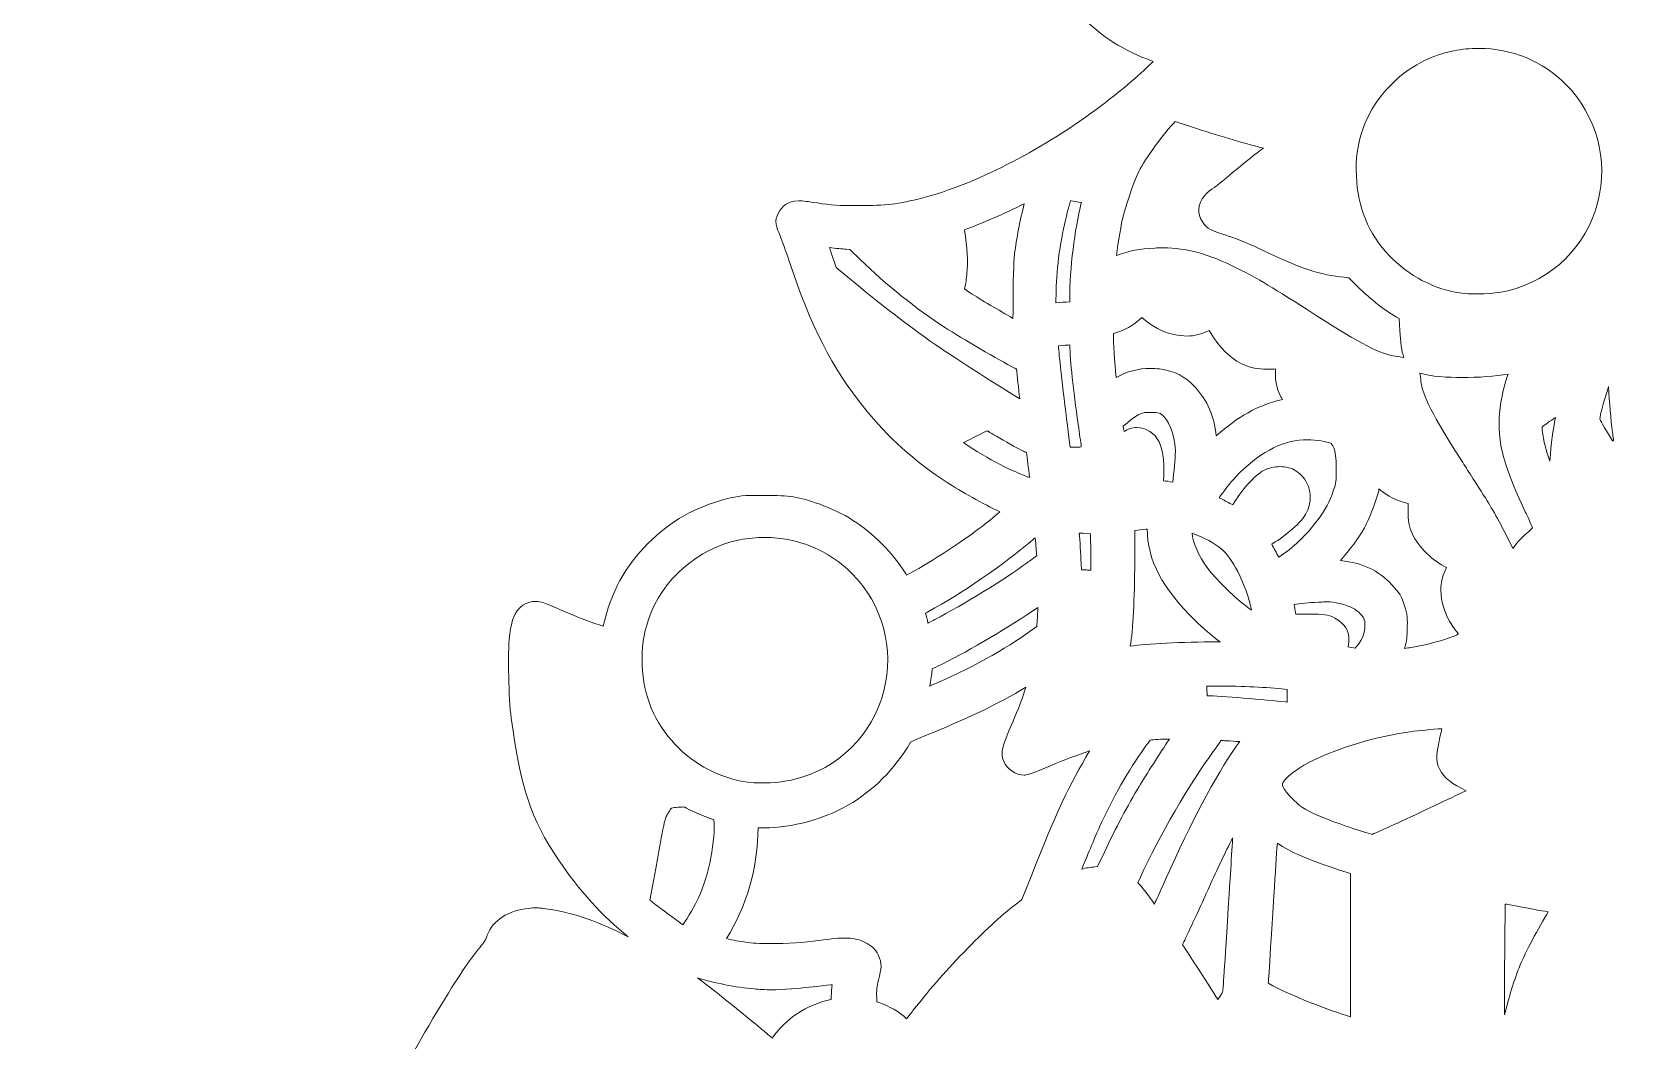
# Model space of a CAD drawing. Header units: inches. Extents: x -24.42 to -18.22, y 15.06 to 16.06.
# Drawn here: x -23.3636 to -22.9322, y 15.3253 to 15.5947 of the extents above; entities that cross this region are included whole.
import ezdxf

# ---------------------------------------------------------------- set-up
doc = ezdxf.new("R2010")
doc.units = ezdxf.units.IN
doc.header["$MEASUREMENT"] = 0
doc.layers.add('Christmas tree', color=7, linetype='Continuous')

msp = doc.modelspace()

# ---------------------------------------------------------------- linework, layer by layer
at = {"layer": 'Christmas tree', "lineweight": 0}
for points, knots in [([(-22.45181, 15.31052), (-22.45255, 15.31149), (-22.45382, 15.31278), (-22.45623, 15.31278), (-22.45816, 15.31278), (-22.46063, 15.31205), (-22.46814, 15.30953), (-22.47902, 15.30596), (-22.48297, 15.3048), (-22.48829, 15.30364), (-22.493, 15.30261), (-22.50018, 15.30167), (-22.50396, 15.30159), (-22.50396, 15.30159), (-22.5045, 15.30158), (-22.5045, 15.30158), (-22.5045, 15.30158), (-22.50462, 15.30218), (-22.50462, 15.30218), (-22.50652, 15.31136), (-22.51037, 15.3186), (-22.51677, 15.325), (-22.52166, 15.32989), (-22.52699, 15.33325), (-22.53354, 15.33554), (-22.53903, 15.33748), (-22.54134, 15.33784), (-22.54807, 15.33784), (-22.54807, 15.33784), (-22.54823, 15.33784), (-22.54823, 15.33784), (-22.55397, 15.33784), (-22.555, 15.33774), (-22.55831, 15.33687), (-22.56449, 15.33522), (-22.56987, 15.33269), (-22.57431, 15.32936), (-22.577, 15.32738), (-22.58094, 15.32345), (-22.58278, 15.32117), (-22.58574, 15.32284), (-22.59186, 15.32671), (-22.59625, 15.32994), (-22.60188, 15.33411), (-22.60784, 15.34001), (-22.61345, 15.34699), (-22.61393, 15.3476), (-22.61433, 15.34813), (-22.61467, 15.34856), (-22.61452, 15.34866), (-22.61437, 15.34876), (-22.6142, 15.34886), (-22.60518, 15.35468), (-22.59673, 15.36325), (-22.58975, 15.37363), (-22.58229, 15.38476), (-22.57969, 15.39254), (-22.57711, 15.41148), (-22.5764, 15.41678), (-22.57614, 15.42923), (-22.57665, 15.43333), (-22.577, 15.43636), (-22.57775, 15.44267), (-22.5839, 15.44267), (-22.58461, 15.44267), (-22.586, 15.44237), (-22.59095, 15.44016), (-22.5995, 15.4363), (-22.60528, 15.43466), (-22.61386, 15.43368), (-22.61585, 15.43344), (-22.61894, 15.43332), (-22.62279, 15.43332), (-22.62869, 15.43332), (-22.63462, 15.43364), (-22.63789, 15.43413), (-22.64731, 15.43558), (-22.65696, 15.4383), (-22.66737, 15.44248), (-22.67191, 15.44432), (-22.68466, 15.45054), (-22.68659, 15.45185), (-22.68722, 15.45228), (-22.68722, 15.45228), (-22.68815, 15.45499), (-22.69053, 15.46183), (-22.69319, 15.46625), (-22.69799, 15.4713), (-22.69805, 15.47136), (-22.69811, 15.47142), (-22.69817, 15.47149), (-22.68766, 15.47766), (-22.67868, 15.48532), (-22.67148, 15.49427), (-22.66266, 15.50526), (-22.65718, 15.51598), (-22.65126, 15.53384), (-22.65055, 15.53602), (-22.64949, 15.53889), (-22.64893, 15.54027), (-22.64792, 15.54263), (-22.64726, 15.54419), (-22.6485, 15.54649), (-22.6494, 15.54807), (-22.65075, 15.54967), (-22.6539, 15.54967), (-22.65504, 15.54967), (-22.65643, 15.54947), (-22.65882, 15.54911), (-22.66268, 15.5485), (-22.66441, 15.54838), (-22.66973, 15.54838), (-22.66973, 15.54838), (-22.66998, 15.54838), (-22.66998, 15.54838), (-22.67731, 15.54838), (-22.68033, 15.54875), (-22.68702, 15.55046), (-22.70467, 15.55497), (-22.72809, 15.56833), (-22.74528, 15.58371), (-22.74648, 15.58478), (-22.74763, 15.58594), (-22.74855, 15.58695), (-22.7403, 15.59007), (-22.73517, 15.59333), (-22.72919, 15.59923), (-22.72478, 15.60359), (-22.72163, 15.60759), (-22.71865, 15.61259), (-22.71089, 15.62539), (-22.7054, 15.64016), (-22.70358, 15.65312), (-22.70196, 15.66437), (-22.70205, 15.67156), (-22.70386, 15.67513), (-22.70504, 15.67738), (-22.70788, 15.67915), (-22.71033, 15.67915), (-22.71066, 15.67915), (-22.71154, 15.67915), (-22.71689, 15.6774), (-22.72616, 15.67438), (-22.73202, 15.67326), (-22.73852, 15.67326), (-22.74127, 15.67326), (-22.74407, 15.67344), (-22.74732, 15.67383), (-22.75503, 15.67473), (-22.76397, 15.67675), (-22.76954, 15.67888), (-22.77138, 15.6796), (-22.77349, 15.68062), (-22.77508, 15.68148), (-22.7725, 15.68446), (-22.76938, 15.68916), (-22.76793, 15.69231), (-22.76405, 15.7008), (-22.76284, 15.71038), (-22.76452, 15.71927), (-22.76535, 15.72359), (-22.76762, 15.72969), (-22.76958, 15.73304), (-22.76958, 15.73304), (-22.7695, 15.7331), (-22.7695, 15.7331), (-22.76617, 15.73553), (-22.76151, 15.74032), (-22.75889, 15.74401), (-22.75499, 15.74947), (-22.75128, 15.75782), (-22.74987, 15.76431), (-22.74941, 15.76635), (-22.74886, 15.76963), (-22.74743, 15.77894), (-22.74705, 15.78138), (-22.74666, 15.78492), (-22.74658, 15.78682), (-22.7464, 15.79005), (-22.74615, 15.79447), (-22.75024, 15.79615), (-22.75082, 15.79638), (-22.75153, 15.79663), (-22.75251, 15.79663), (-22.75354, 15.79663), (-22.75455, 15.79639), (-22.75678, 15.79579), (-22.76149, 15.79452), (-22.76658, 15.79379), (-22.77076, 15.79379), (-22.77187, 15.79379), (-22.77299, 15.79386), (-22.77408, 15.79399), (-22.78043, 15.79479), (-22.7903, 15.79948), (-22.79809, 15.80539), (-22.80077, 15.80742), (-22.80573, 15.81223), (-22.80915, 15.81581), (-22.80101, 15.81646), (-22.78929, 15.81873), (-22.7817, 15.82122), (-22.77678, 15.82282), (-22.76839, 15.82696), (-22.76374, 15.83009), (-22.75897, 15.8333), (-22.75298, 15.83953), (-22.75116, 15.84316), (-22.74975, 15.84604), (-22.74913, 15.84754), (-22.75051, 15.85024), (-22.752, 15.85313), (-22.75456, 15.85367), (-22.75932, 15.85446), (-22.7784, 15.8576), (-22.78663, 15.86011), (-22.79935, 15.86667), (-22.80692, 15.8706), (-22.81047, 15.87316), (-22.81836, 15.88036), (-22.83521, 15.89567), (-22.84882, 15.91636), (-22.85882, 15.94186), (-22.86677, 15.96213), (-22.87443, 15.98968), (-22.88038, 16.01945), (-22.88283, 16.03172), (-22.88405, 16.03627), (-22.8866, 16.04261), (-22.89073, 16.0529), (-22.89395, 16.05752), (-22.90037, 16.06238), (-22.90282, 16.06422), (-22.90373, 16.06481), (-22.9065, 16.06481), (-22.90927, 16.06481), (-22.91017, 16.06422), (-22.91263, 16.06237), (-22.91904, 16.05752), (-22.92226, 16.0529), (-22.9264, 16.04261), (-22.92896, 16.03618), (-22.93019, 16.03164), (-22.93261, 16.01945), (-22.93857, 15.98968), (-22.94623, 15.96212), (-22.95417, 15.94186), (-22.95791, 15.93236), (-22.96265, 15.92247), (-22.96719, 15.91471), (-22.97486, 15.90159), (-22.98435, 15.88973), (-22.99463, 15.8804), (-23.00263, 15.87315), (-23.00618, 15.87059), (-23.01365, 15.86671), (-23.02637, 15.86011), (-23.03459, 15.8576), (-23.05367, 15.8545), (-23.05844, 15.85371), (-23.06099, 15.85317), (-23.06249, 15.85029), (-23.06391, 15.84755), (-23.06328, 15.84605), (-23.06183, 15.84319), (-23.06073, 15.84104), (-23.05948, 15.83944), (-23.05647, 15.83635), (-23.05186, 15.83161), (-23.04833, 15.82914), (-23.04074, 15.82532), (-23.03471, 15.82228), (-23.03013, 15.82065), (-23.02324, 15.8191), (-23.02228, 15.81888), (-23.02132, 15.81865), (-23.02052, 15.81844), (-23.02043, 15.81795), (-23.02034, 15.8174), (-23.02025, 15.81683), (-23.01967, 15.81296), (-23.01803, 15.80763), (-23.01641, 15.8043), (-23.01865, 15.8027), (-23.02301, 15.79998), (-23.02635, 15.79836), (-23.03108, 15.79608), (-23.03575, 15.79447), (-23.03882, 15.79407), (-23.03992, 15.79394), (-23.04104, 15.79388), (-23.04215, 15.79388), (-23.04629, 15.79388), (-23.05139, 15.7946), (-23.05613, 15.79587), (-23.05845, 15.7965), (-23.05944, 15.79672), (-23.0604, 15.79672), (-23.06121, 15.79672), (-23.06196, 15.79655), (-23.06271, 15.79622), (-23.06676, 15.79453), (-23.06651, 15.79012), (-23.06633, 15.78691), (-23.06617, 15.78374), (-23.06586, 15.78147), (-23.06414, 15.77071), (-23.06278, 15.76221), (-23.06148, 15.75792), (-23.05837, 15.75161), (-23.05306, 15.74091), (-23.04503, 15.73293), (-23.03381, 15.72722), (-23.02596, 15.72323), (-23.01437, 15.71983), (-23.00554, 15.71886), (-23.00657, 15.71713), (-23.00804, 15.71452), (-23.00922, 15.71232), (-23.01352, 15.70451), (-23.01808, 15.6985), (-23.02497, 15.69157), (-23.03337, 15.68312), (-23.03991, 15.67932), (-23.05088, 15.67651), (-23.05815, 15.67466), (-23.06479, 15.67367), (-23.07242, 15.6733), (-23.07322, 15.67326), (-23.07409, 15.67326), (-23.07485, 15.67326), (-23.08094, 15.67326), (-23.08663, 15.67438), (-23.09586, 15.6774), (-23.09941, 15.67856), (-23.10161, 15.67915), (-23.10242, 15.67915), (-23.10487, 15.67915), (-23.10771, 15.67738), (-23.1089, 15.67511), (-23.11069, 15.67156), (-23.11078, 15.66437), (-23.10917, 15.65312), (-23.10731, 15.64016), (-23.10181, 15.62539), (-23.0941, 15.61258), (-23.09094, 15.60741), (-23.08779, 15.60342), (-23.08356, 15.59923), (-23.07753, 15.59324), (-23.07239, 15.58998), (-23.06412, 15.58692), (-23.06677, 15.58419), (-23.07209, 15.57942), (-23.07967, 15.57381), (-23.09452, 15.56287), (-23.11215, 15.55392), (-23.12568, 15.55046), (-23.13237, 15.54875), (-23.13539, 15.54838), (-23.14272, 15.54838), (-23.14272, 15.54838), (-23.14297, 15.54838), (-23.14297, 15.54838), (-23.14829, 15.54838), (-23.15002, 15.5485), (-23.1539, 15.54911), (-23.15627, 15.54947), (-23.15766, 15.54967), (-23.1588, 15.54967), (-23.16196, 15.54967), (-23.1633, 15.54807), (-23.1642, 15.5465), (-23.16548, 15.54428), (-23.16478, 15.54262), (-23.1638, 15.54034), (-23.1638, 15.54034), (-23.16378, 15.54028), (-23.16378, 15.54028), (-23.16328, 15.53908), (-23.16222, 15.5362), (-23.16144, 15.53383), (-23.1555, 15.51595), (-23.15002, 15.50523), (-23.14122, 15.49427), (-23.13495, 15.48646), (-23.12794, 15.48015), (-23.11915, 15.47441), (-23.11568, 15.47214), (-23.10932, 15.46863), (-23.10508, 15.4666), (-23.10655, 15.4653), (-23.10849, 15.46368), (-23.11056, 15.46212), (-23.11541, 15.45842), (-23.12499, 15.45229), (-23.12997, 15.44969), (-23.13028, 15.45016), (-23.13064, 15.4507), (-23.13101, 15.45128), (-23.13221, 15.45321), (-23.1341, 15.45551), (-23.13648, 15.45793), (-23.14149, 15.46299), (-23.1467, 15.46631), (-23.15338, 15.46869), (-23.15887, 15.47062), (-23.16118, 15.47099), (-23.16791, 15.47099), (-23.16791, 15.47099), (-23.16807, 15.47099), (-23.16807, 15.47099), (-23.17381, 15.47099), (-23.17485, 15.47089), (-23.17815, 15.47002), (-23.18679, 15.46773), (-23.19286, 15.46428), (-23.19912, 15.45811), (-23.20505, 15.45226), (-23.20907, 15.44487), (-23.21105, 15.43617), (-23.21105, 15.43617), (-23.21108, 15.43604), (-23.21108, 15.43604), (-23.21362, 15.43684), (-23.21788, 15.43841), (-23.2218, 15.44016), (-23.22672, 15.44237), (-23.22809, 15.44267), (-23.22884, 15.44267), (-23.23499, 15.44267), (-23.23574, 15.43636), (-23.2361, 15.43332), (-23.23658, 15.42917), (-23.23631, 15.41651), (-23.23564, 15.41148), (-23.23305, 15.39253), (-23.23045, 15.38475), (-23.22299, 15.37363), (-23.2176, 15.36557), (-23.21115, 15.35847), (-23.20438, 15.35306), (-23.21197, 15.35704), (-23.21844, 15.35929), (-23.22518, 15.36038), (-23.22685, 15.36064), (-23.22803, 15.36081), (-23.22922, 15.36081), (-23.23004, 15.36081), (-23.2308, 15.36072), (-23.23187, 15.36059), (-23.23187, 15.36059), (-23.23192, 15.36058), (-23.23192, 15.36058), (-23.23727, 15.35975), (-23.24114, 15.35684), (-23.24227, 15.35281), (-23.24235, 15.3526), (-23.24285, 15.35165), (-23.24395, 15.35032), (-23.24704, 15.34657), (-23.24959, 15.34275), (-23.25532, 15.33327), (-23.26222, 15.32179), (-23.26401, 15.31814), (-23.26401, 15.31554), (-23.26401, 15.31284), (-23.26286, 15.31171), (-23.26095, 15.30985), (-23.26095, 15.30985), (-23.26088, 15.30978), (-23.26088, 15.30978), (-23.26038, 15.3093), (-23.25977, 15.30872), (-23.25917, 15.30815), (-23.26217, 15.30714), (-23.26616, 15.30593), (-23.26976, 15.30505), (-23.27986, 15.30257), (-23.29073, 15.30125), (-23.30118, 15.30125), (-23.3065, 15.30125), (-23.31163, 15.30159), (-23.31643, 15.30224), (-23.32521, 15.30345), (-23.33022, 15.30474), (-23.34465, 15.30949), (-23.35214, 15.31196), (-23.3546, 15.31274), (-23.35656, 15.31274), (-23.35897, 15.31274), (-23.36023, 15.31145), (-23.36096, 15.3105), (-23.36361, 15.30715), (-23.36175, 15.30342), (-23.36025, 15.30043), (-23.35927, 15.29843), (-23.35672, 15.29303), (-23.35463, 15.28847), (-23.34561, 15.26893), (-23.34277, 15.26356), (-23.33676, 15.25464), (-23.32315, 15.23454), (-23.30925, 15.22082), (-23.28876, 15.20728), (-23.28686, 15.20603), (-23.285, 15.20479), (-23.28378, 15.20397), (-23.28349, 15.20379), (-23.28324, 15.20362), (-23.28303, 15.20348), (-23.28303, 15.20348), (-23.28318, 15.19599), (-23.28318, 15.19599), (-23.28326, 15.19132), (-23.28351, 15.17269), (-23.28368, 15.15425), (-23.28384, 15.13636), (-23.28401, 15.1187), (-23.28406, 15.11487), (-23.28414, 15.10747), (-23.28415, 15.10652), (-23.28251, 15.10488), (-23.28128, 15.10359), (-23.28128, 15.10359), (-23.25441, 15.09529), (-23.25441, 15.09529), (-23.2533, 15.09496), (-23.2533, 15.09496), (-23.24216, 15.0915), (-23.23651, 15.08974), (-23.23575, 15.08923), (-23.23575, 15.08923), (-23.23573, 15.0892), (-23.23573, 15.0892), (-23.23512, 15.0885), (-23.23386, 15.08704), (-23.23168, 15.08704), (-23.23096, 15.08704), (-23.2303, 15.0872), (-23.22957, 15.08744), (-23.2286, 15.08728), (-23.22525, 15.08624), (-23.2232, 15.08561), (-23.22072, 15.08482), (-23.17524, 15.07071), (-23.17478, 15.07057), (-23.17478, 15.07057), (-23.17401, 15.07033), (-23.17401, 15.07033), (-23.15309, 15.06386), (-23.152, 15.06383), (-23.15154, 15.06382), (-23.15154, 15.06382), (-23.15145, 15.06382), (-23.15145, 15.06382), (-23.15061, 15.06382), (-23.14736, 15.06449), (-23.13425, 15.06776), (-23.13355, 15.06793), (-23.13304, 15.06806), (-23.13279, 15.06812), (-23.1272, 15.06955), (-23.11888, 15.07166), (-23.11082, 15.0737), (-23.10567, 15.075), (-23.1006, 15.07628), (-23.09637, 15.07735), (-23.0906, 15.07882), (-23.08405, 15.08049), (-23.07831, 15.08194), (-23.07325, 15.08323), (-23.06883, 15.08435), (-23.06613, 15.08504), (-23.06401, 15.08558), (-23.06085, 15.08638), (-23.05718, 15.08732), (-23.05088, 15.08892), (-23.04307, 15.09091), (-23.03639, 15.0926), (-23.03639, 15.0926), (-23.03442, 15.0931), (-23.03442, 15.0931), (-23.01934, 15.09696), (-23.01611, 15.09791), (-23.01541, 15.09832), (-23.01406, 15.09911), (-23.01312, 15.10028), (-23.01263, 15.10175), (-23.0125, 15.10172), (-23.01236, 15.10169), (-23.01224, 15.10166), (-23.01024, 15.10116), (-23.00637, 15.10036), (-23.00362, 15.09989), (-22.99543, 15.09839), (-22.99108, 15.09751), (-22.98337, 15.0958), (-22.96348, 15.09149), (-22.94845, 15.08917), (-22.93606, 15.0885), (-22.93318, 15.08836), (-22.93045, 15.08829), (-22.92771, 15.08829), (-22.92143, 15.08829), (-22.91345, 15.08857), (-22.90262, 15.08917), (-22.86926, 15.09094), (-22.86203, 15.09167), (-22.83817, 15.09566), (-22.81479, 15.09958), (-22.80345, 15.10258), (-22.78761, 15.10904), (-22.78626, 15.10959), (-22.78493, 15.11011), (-22.78366, 15.1106), (-22.78286, 15.10977), (-22.78188, 15.10917), (-22.78125, 15.10884), (-22.77749, 15.10693), (-22.73848, 15.0945), (-22.72075, 15.08956), (-22.69135, 15.08136), (-22.69058, 15.08136), (-22.68961, 15.08136), (-22.68961, 15.08136), (-22.68932, 15.08136), (-22.68932, 15.08136), (-22.68786, 15.08136), (-22.68786, 15.08136), (-22.64498, 15.09585), (-22.64498, 15.09585), (-22.63024, 15.10082), (-22.63024, 15.10082), (-22.58761, 15.11522), (-22.58708, 15.1154), (-22.58597, 15.11672), (-22.58597, 15.11672), (-22.58426, 15.11842), (-22.58426, 15.11842), (-22.58426, 15.11842), (-22.58449, 15.12755), (-22.58449, 15.12755), (-22.58518, 15.15441), (-22.58553, 15.17594), (-22.5855, 15.18288), (-22.58489, 15.18301), (-22.58415, 15.18315), (-22.58331, 15.18329), (-22.57451, 15.18481), (-22.56814, 15.18646), (-22.5598, 15.18937), (-22.54244, 15.19552), (-22.52893, 15.20284), (-22.51317, 15.21464), (-22.49903, 15.22523), (-22.48683, 15.23828), (-22.47586, 15.25451), (-22.46978, 15.26349), (-22.46694, 15.26887), (-22.45799, 15.28835), (-22.45571, 15.29329), (-22.45322, 15.29856), (-22.45237, 15.3003), (-22.45237, 15.3003), (-22.45234, 15.30037), (-22.45234, 15.30037), (-22.45079, 15.30397), (-22.44932, 15.30738), (-22.45181, 15.31052)], [0, 0, 0, 0, 1, 1, 1, 2, 2, 2, 3, 3, 3, 4, 4, 4, 5, 5, 5, 6, 6, 6, 7, 7, 7, 8, 8, 8, 9, 9, 9, 10, 10, 10, 11, 11, 11, 12, 12, 12, 13, 13, 13, 14, 14, 14, 15, 15, 15, 16, 16, 16, 17, 17, 17, 18, 18, 18, 19, 19, 19, 20, 20, 20, 21, 21, 21, 22, 22, 22, 23, 23, 23, 24, 24, 24, 25, 25, 25, 26, 26, 26, 27, 27, 27, 28, 28, 28, 29, 29, 29, 30, 30, 30, 31, 31, 31, 32, 32, 32, 33, 33, 33, 34, 34, 34, 35, 35, 35, 36, 36, 36, 37, 37, 37, 38, 38, 38, 39, 39, 39, 40, 40, 40, 41, 41, 41, 42, 42, 42, 43, 43, 43, 44, 44, 44, 45, 45, 45, 46, 46, 46, 47, 47, 47, 48, 48, 48, 49, 49, 49, 50, 50, 50, 51, 51, 51, 52, 52, 52, 53, 53, 53, 54, 54, 54, 55, 55, 55, 56, 56, 56, 57, 57, 57, 58, 58, 58, 59, 59, 59, 60, 60, 60, 61, 61, 61, 62, 62, 62, 63, 63, 63, 64, 64, 64, 65, 65, 65, 66, 66, 66, 67, 67, 67, 68, 68, 68, 69, 69, 69, 70, 70, 70, 71, 71, 71, 72, 72, 72, 73, 73, 73, 74, 74, 74, 75, 75, 75, 76, 76, 76, 77, 77, 77, 78, 78, 78, 79, 79, 79, 80, 80, 80, 81, 81, 81, 82, 82, 82, 83, 83, 83, 84, 84, 84, 85, 85, 85, 86, 86, 86, 87, 87, 87, 88, 88, 88, 89, 89, 89, 90, 90, 90, 91, 91, 91, 92, 92, 92, 93, 93, 93, 94, 94, 94, 95, 95, 95, 96, 96, 96, 97, 97, 97, 98, 98, 98, 99, 99, 99, 100, 100, 100, 101, 101, 101, 102, 102, 102, 103, 103, 103, 104, 104, 104, 105, 105, 105, 106, 106, 106, 107, 107, 107, 108, 108, 108, 109, 109, 109, 110, 110, 110, 111, 111, 111, 112, 112, 112, 113, 113, 113, 114, 114, 114, 115, 115, 115, 116, 116, 116, 117, 117, 117, 118, 118, 118, 119, 119, 119, 120, 120, 120, 121, 121, 121, 122, 122, 122, 123, 123, 123, 124, 124, 124, 125, 125, 125, 126, 126, 126, 127, 127, 127, 128, 128, 128, 129, 129, 129, 130, 130, 130, 131, 131, 131, 132, 132, 132, 133, 133, 133, 134, 134, 134, 135, 135, 135, 136, 136, 136, 137, 137, 137, 138, 138, 138, 139, 139, 139, 140, 140, 140, 141, 141, 141, 142, 142, 142, 143, 143, 143, 144, 144, 144, 145, 145, 145, 146, 146, 146, 147, 147, 147, 148, 148, 148, 149, 149, 149, 150, 150, 150, 151, 151, 151, 152, 152, 152, 153, 153, 153, 154, 154, 154, 155, 155, 155, 156, 156, 156, 157, 157, 157, 158, 158, 158, 159, 159, 159, 160, 160, 160, 161, 161, 161, 162, 162, 162, 163, 163, 163, 164, 164, 164, 165, 165, 165, 166, 166, 166, 167, 167, 167, 168, 168, 168, 169, 169, 169, 170, 170, 170, 171, 171, 171, 172, 172, 172, 173, 173, 173, 174, 174, 174, 175, 175, 175, 176, 176, 176, 177, 177, 177, 178, 178, 178, 179, 179, 179, 180, 180, 180, 181, 181, 181, 182, 182, 182, 183, 183, 183, 184, 184, 184, 185, 185, 185, 186, 186, 186, 187, 187, 187, 188, 188, 188, 189, 189, 189, 190, 190, 190, 191, 191, 191, 192, 192, 192, 193, 193, 193, 194, 194, 194, 195, 195, 195, 196, 196, 196, 197, 197, 197, 198, 198, 198, 199, 199, 199, 200, 200, 200, 201, 201, 201, 202, 202, 202, 203, 203, 203, 204, 204, 204, 205, 205, 205, 206, 206, 206, 207, 207, 207, 208, 208, 208, 209, 209, 209, 210, 210, 210, 211, 211, 211, 212, 212, 212, 213, 213, 213, 214, 214, 214, 215, 215, 215, 216, 216, 216, 217, 217, 217, 218, 218, 218, 219, 219, 219, 220, 220, 220, 221, 221, 221, 222, 222, 222, 223, 223, 223, 223]), ([(-22.96934, 15.52566), (-22.97147, 15.52513), (-22.97494, 15.52478), (-22.97796, 15.52478), (-22.97927, 15.52478), (-22.98056, 15.52485), (-22.98156, 15.52498), (-22.9888, 15.52594), (-22.99589, 15.52961), (-23.00101, 15.53505), (-23.00659, 15.54095), (-23.00946, 15.54789), (-23.00978, 15.55625), (-23.00999, 15.56119), (-23.00959, 15.56417), (-23.00815, 15.5685), (-23.00464, 15.57909), (-22.99485, 15.58764), (-22.98377, 15.58976), (-22.9816, 15.59018), (-22.97934, 15.5904), (-22.97704, 15.5904), (-22.96826, 15.5904), (-22.96, 15.58698), (-22.9538, 15.58077), (-22.94565, 15.57259), (-22.94238, 15.56056), (-22.94525, 15.54938), (-22.94833, 15.53748), (-22.95733, 15.52861), (-22.96934, 15.52566)], [0, 0, 0, 0, 1, 1, 1, 2, 2, 2, 3, 3, 3, 4, 4, 4, 5, 5, 5, 6, 6, 6, 7, 7, 7, 8, 8, 8, 9, 9, 9, 10, 10, 10, 10]), ([(-23.07202, 15.54586), (-23.07089, 15.55005), (-23.06909, 15.55518), (-23.06791, 15.55753), (-23.0663, 15.56079), (-23.06107, 15.56796), (-23.05823, 15.57086), (-23.05823, 15.57086), (-23.05386, 15.56942), (-23.05386, 15.56942), (-23.04668, 15.56704), (-23.0408, 15.56531), (-23.03459, 15.56375), (-23.0367, 15.56224), (-23.03925, 15.56023), (-23.04246, 15.55755), (-23.04571, 15.55479), (-23.04741, 15.55346), (-23.04773, 15.55324), (-23.04922, 15.55245), (-23.05192, 15.54996), (-23.05192, 15.54738), (-23.05192, 15.54523), (-23.05057, 15.54292), (-23.04879, 15.542), (-23.04795, 15.54155), (-23.04479, 15.54051), (-23.0437, 15.54018), (-23.04162, 15.53952), (-23.03774, 15.53789), (-23.03521, 15.53663), (-23.02548, 15.53187), (-23.01905, 15.52973), (-23.01305, 15.52926), (-23.01305, 15.52926), (-23.01176, 15.52914), (-23.01176, 15.52914), (-23.01176, 15.52914), (-23.00927, 15.52661), (-23.00927, 15.52661), (-23.00618, 15.52348), (-23.00198, 15.52025), (-22.99837, 15.5182), (-22.99837, 15.5182), (-22.99817, 15.51503), (-22.99817, 15.51503), (-22.99796, 15.51196), (-22.99775, 15.5096), (-22.9971, 15.5078), (-22.99776, 15.50794), (-22.9985, 15.50806), (-22.99934, 15.50815), (-23.00304, 15.50857), (-23.00879, 15.51154), (-23.02054, 15.51907), (-23.03245, 15.52672), (-23.03598, 15.52883), (-23.04152, 15.5316), (-23.04949, 15.53556), (-23.05506, 15.5371), (-23.06141, 15.5371), (-23.06212, 15.5371), (-23.06287, 15.5371), (-23.06366, 15.53706), (-23.06779, 15.53685), (-23.07036, 15.53637), (-23.07392, 15.53505), (-23.07342, 15.53871), (-23.07264, 15.5435), (-23.07202, 15.54586)], [0, 0, 0, 0, 1, 1, 1, 2, 2, 2, 3, 3, 3, 4, 4, 4, 5, 5, 5, 6, 6, 6, 7, 7, 7, 8, 8, 8, 9, 9, 9, 10, 10, 10, 11, 11, 11, 12, 12, 12, 13, 13, 13, 14, 14, 14, 15, 15, 15, 16, 16, 16, 17, 17, 17, 18, 18, 18, 19, 19, 19, 20, 20, 20, 21, 21, 21, 22, 22, 22, 23, 23, 23, 23]), ([(-23.11448, 15.54195), (-23.11023, 15.54345), (-23.10371, 15.5463), (-23.09853, 15.54889), (-23.09962, 15.54472), (-23.10062, 15.53955), (-23.10112, 15.53539), (-23.10138, 15.53306), (-23.10154, 15.52802), (-23.10154, 15.52223), (-23.10154, 15.5214), (-23.10154, 15.51984), (-23.10155, 15.51827), (-23.10522, 15.52036), (-23.11029, 15.52334), (-23.11296, 15.52508), (-23.11356, 15.52547), (-23.11408, 15.52583), (-23.11452, 15.52614), (-23.11416, 15.52749), (-23.11396, 15.52917), (-23.11387, 15.53019), (-23.11355, 15.53347), (-23.11373, 15.53704), (-23.11448, 15.54195)], [0, 0, 0, 0, 1, 1, 1, 2, 2, 2, 3, 3, 3, 4, 4, 4, 5, 5, 5, 6, 6, 6, 7, 7, 7, 8, 8, 8, 8]), ([(-23.08965, 15.53183), (-23.08899, 15.53881), (-23.08719, 15.5465), (-23.08612, 15.54974), (-23.08526, 15.54959), (-23.08424, 15.5494), (-23.08328, 15.54921), (-23.08329, 15.54918), (-23.08329, 15.54916), (-23.0833, 15.54913), (-23.08508, 15.54204), (-23.08638, 15.53135), (-23.08638, 15.5237), (-23.08638, 15.5237), (-23.08638, 15.5227), (-23.08638, 15.5227), (-23.08638, 15.5227), (-23.08649, 15.52269), (-23.08649, 15.52269), (-23.08762, 15.52261), (-23.08898, 15.52251), (-23.09008, 15.52243), (-23.09008, 15.52493), (-23.08994, 15.52868), (-23.08965, 15.53183)], [0, 0, 0, 0, 1, 1, 1, 2, 2, 2, 3, 3, 3, 4, 4, 4, 5, 5, 5, 6, 6, 6, 7, 7, 7, 8, 8, 8, 8]), ([(-23.12364, 15.51222), (-23.13228, 15.51844), (-23.13693, 15.52203), (-23.14527, 15.52895), (-23.14527, 15.52895), (-23.14883, 15.53189), (-23.14883, 15.53189), (-23.14883, 15.53189), (-23.15029, 15.53627), (-23.15029, 15.53627), (-23.15039, 15.53658), (-23.1505, 15.53688), (-23.1506, 15.53717), (-23.1506, 15.53717), (-23.15056, 15.53717), (-23.15056, 15.53717), (-23.14887, 15.53699), (-23.14712, 15.5368), (-23.14614, 15.53673), (-23.14614, 15.53673), (-23.14514, 15.53665), (-23.14514, 15.53665), (-23.14514, 15.53665), (-23.14239, 15.53398), (-23.14239, 15.53398), (-23.13546, 15.52726), (-23.12737, 15.52079), (-23.11961, 15.51575), (-23.11564, 15.51319), (-23.10489, 15.50692), (-23.10134, 15.5051), (-23.10113, 15.505), (-23.10094, 15.5049), (-23.10076, 15.50481), (-23.10072, 15.50479), (-23.10068, 15.50477), (-23.10064, 15.50475), (-23.1004, 15.50282), (-23.10005, 15.49958), (-23.09975, 15.49682), (-23.10645, 15.50086), (-23.11833, 15.50841), (-23.12364, 15.51222)], [0, 0, 0, 0, 1, 1, 1, 2, 2, 2, 3, 3, 3, 4, 4, 4, 5, 5, 5, 6, 6, 6, 7, 7, 7, 8, 8, 8, 9, 9, 9, 10, 10, 10, 11, 11, 11, 12, 12, 12, 13, 13, 13, 14, 14, 14, 14]), ([(-23.07473, 15.51423), (-23.07164, 15.51508), (-23.06958, 15.51624), (-23.0671, 15.51853), (-23.06426, 15.51598), (-23.06174, 15.51465), (-23.05852, 15.51396), (-23.05725, 15.51368), (-23.05615, 15.51355), (-23.05506, 15.51355), (-23.05302, 15.51355), (-23.05112, 15.51403), (-23.04915, 15.51506), (-23.04806, 15.51309), (-23.04648, 15.51112), (-23.04554, 15.51009), (-23.04211, 15.50648), (-23.03904, 15.50497), (-23.03462, 15.50474), (-23.03414, 15.50469), (-23.03369, 15.50469), (-23.03326, 15.50469), (-23.03262, 15.50469), (-23.03202, 15.50472), (-23.03144, 15.50479), (-23.03147, 15.50233), (-23.0314, 15.4998), (-23.02994, 15.49731), (-23.0298, 15.49709), (-23.02966, 15.49686), (-23.02951, 15.49663), (-23.02963, 15.4966), (-23.02974, 15.49658), (-23.02987, 15.49655), (-23.03628, 15.49492), (-23.04134, 15.49214), (-23.04722, 15.48689), (-23.0478, 15.49238), (-23.04948, 15.49617), (-23.05291, 15.49991), (-23.05558, 15.5028), (-23.05841, 15.50426), (-23.06241, 15.50477), (-23.0632, 15.50486), (-23.06405, 15.5049), (-23.06487, 15.5049), (-23.06805, 15.5049), (-23.07111, 15.50409), (-23.07399, 15.50249), (-23.07438, 15.50648), (-23.07478, 15.51205), (-23.07473, 15.51423)], [0, 0, 0, 0, 1, 1, 1, 2, 2, 2, 3, 3, 3, 4, 4, 4, 5, 5, 5, 6, 6, 6, 7, 7, 7, 8, 8, 8, 9, 9, 9, 10, 10, 10, 11, 11, 11, 12, 12, 12, 13, 13, 13, 14, 14, 14, 15, 15, 15, 16, 16, 16, 17, 17, 17, 17]), ([(-23.08504, 15.48389), (-23.08552, 15.48389), (-23.08594, 15.48389), (-23.08631, 15.4839), (-23.08706, 15.48986), (-23.0888, 15.50442), (-23.08919, 15.50838), (-23.08928, 15.50937), (-23.08934, 15.51024), (-23.08938, 15.51094), (-23.08938, 15.51094), (-23.08799, 15.51105), (-23.08799, 15.51105), (-23.08746, 15.51108), (-23.08691, 15.51112), (-23.08637, 15.51116), (-23.08627, 15.50685), (-23.08548, 15.49937), (-23.08411, 15.48991), (-23.08376, 15.48743), (-23.08349, 15.48542), (-23.08329, 15.48391), (-23.08382, 15.4839), (-23.08441, 15.48389), (-23.08504, 15.48389)], [0, 0, 0, 0, 1, 1, 1, 2, 2, 2, 3, 3, 3, 4, 4, 4, 5, 5, 5, 6, 6, 6, 7, 7, 7, 8, 8, 8, 8]), ([(-22.97941, 15.47672), (-22.98027, 15.47806), (-22.98115, 15.47945), (-22.982, 15.48078), (-22.98927, 15.49208), (-22.99223, 15.4979), (-22.99254, 15.50156), (-22.9926, 15.50236), (-22.9927, 15.50306), (-22.99284, 15.50367), (-22.99005, 15.50269), (-22.98523, 15.50248), (-22.98155, 15.50248), (-22.97718, 15.50248), (-22.97277, 15.50279), (-22.96922, 15.50335), (-22.97016, 15.50099), (-22.97075, 15.49855), (-22.97126, 15.49514), (-22.97252, 15.48647), (-22.97104, 15.48007), (-22.96465, 15.46658), (-22.96408, 15.4654), (-22.96322, 15.46355), (-22.96269, 15.4623), (-22.96308, 15.46194), (-22.9636, 15.46145), (-22.96425, 15.46088), (-22.96594, 15.4594), (-22.96717, 15.45806), (-22.96799, 15.45679), (-22.96993, 15.46092), (-22.97252, 15.46579), (-22.9745, 15.46897), (-22.97534, 15.47035), (-22.97732, 15.47345), (-22.97941, 15.47672)], [0, 0, 0, 0, 1, 1, 1, 2, 2, 2, 3, 3, 3, 4, 4, 4, 5, 5, 5, 6, 6, 6, 7, 7, 7, 8, 8, 8, 9, 9, 9, 10, 10, 10, 11, 11, 11, 12, 12, 12, 12]), ([(-22.94294, 15.49832), (-22.94277, 15.49888), (-22.94259, 15.49945), (-22.94239, 15.50004), (-22.94219, 15.49579), (-22.94182, 15.49141), (-22.94132, 15.4877), (-22.94132, 15.4877), (-22.94128, 15.48731), (-22.94128, 15.48731), (-22.94121, 15.48675), (-22.94114, 15.48617), (-22.94107, 15.48564), (-22.94115, 15.48561), (-22.94124, 15.48558), (-22.94132, 15.48555), (-22.94274, 15.48779), (-22.94444, 15.49072), (-22.9447, 15.49137), (-22.94481, 15.49234), (-22.94341, 15.49683), (-22.94294, 15.49832)], [0, 0, 0, 0, 1, 1, 1, 2, 2, 2, 3, 3, 3, 4, 4, 4, 5, 5, 5, 6, 6, 6, 7, 7, 7, 7]), ([(-23.06249, 15.48525), (-23.06371, 15.48763), (-23.066, 15.48911), (-23.06846, 15.48911), (-23.06974, 15.48911), (-23.07091, 15.48873), (-23.07187, 15.48802), (-23.07193, 15.48841), (-23.0721, 15.48955), (-23.0721, 15.48955), (-23.07156, 15.48994), (-23.07105, 15.49032), (-23.0707, 15.49061), (-23.06771, 15.49299), (-23.06713, 15.49317), (-23.06487, 15.49317), (-23.06487, 15.49317), (-23.06475, 15.49317), (-23.06475, 15.49317), (-23.06236, 15.49317), (-23.06227, 15.49307), (-23.0611, 15.49191), (-23.05947, 15.49024), (-23.05815, 15.4861), (-23.05815, 15.48268), (-23.05815, 15.48087), (-23.05855, 15.47705), (-23.05887, 15.47454), (-23.05975, 15.47469), (-23.0607, 15.47482), (-23.06137, 15.47489), (-23.061, 15.47824), (-23.06134, 15.483), (-23.06249, 15.48525)], [0, 0, 0, 0, 1, 1, 1, 2, 2, 2, 3, 3, 3, 4, 4, 4, 5, 5, 5, 6, 6, 6, 7, 7, 7, 8, 8, 8, 9, 9, 9, 10, 10, 10, 11, 11, 11, 11]), ([(-23.11478, 15.48507), (-23.11263, 15.48617), (-23.11003, 15.48748), (-23.10846, 15.48825), (-23.10838, 15.4882), (-23.1083, 15.48815), (-23.10822, 15.4881), (-23.10763, 15.48775), (-23.10688, 15.48731), (-23.10599, 15.48678), (-23.10368, 15.4854), (-23.10067, 15.48374), (-23.09915, 15.483), (-23.0986, 15.48273), (-23.0982, 15.48253), (-23.0979, 15.48237), (-23.0977, 15.48093), (-23.09741, 15.4783), (-23.09716, 15.47578), (-23.10111, 15.47712), (-23.10817, 15.48051), (-23.11478, 15.48507)], [0, 0, 0, 0, 1, 1, 1, 2, 2, 2, 3, 3, 3, 4, 4, 4, 5, 5, 5, 6, 6, 6, 7, 7, 7, 7]), ([(-22.96016, 15.48933), (-22.95932, 15.48994), (-22.95799, 15.49086), (-22.95654, 15.49182), (-22.95731, 15.4883), (-22.95774, 15.48505), (-22.95807, 15.48016), (-22.95939, 15.48378), (-22.96007, 15.48678), (-22.96016, 15.48933)], [0, 0, 0, 0, 1, 1, 1, 2, 2, 2, 3, 3, 3, 3]), ([(-23.03055, 15.45452), (-23.03113, 15.45559), (-23.03182, 15.45685), (-23.03241, 15.45796), (-23.03232, 15.45802), (-23.03223, 15.45808), (-23.03213, 15.45814), (-23.02871, 15.46015), (-23.0244, 15.46378), (-23.02311, 15.46638), (-23.02104, 15.4704), (-23.02231, 15.47532), (-23.02598, 15.47756), (-23.0271, 15.47828), (-23.02862, 15.47867), (-23.03025, 15.47867), (-23.03172, 15.47867), (-23.0332, 15.47834), (-23.03444, 15.47772), (-23.037, 15.47641), (-23.04065, 15.47209), (-23.04269, 15.46867), (-23.04269, 15.46867), (-23.04282, 15.46845), (-23.04282, 15.46845), (-23.04377, 15.46897), (-23.04492, 15.46957), (-23.04582, 15.47004), (-23.04603, 15.47014), (-23.04624, 15.47025), (-23.04643, 15.47035), (-23.04527, 15.47203), (-23.04355, 15.4743), (-23.04211, 15.47584), (-23.03609, 15.48218), (-23.02998, 15.48553), (-23.02394, 15.48582), (-23.02377, 15.48582), (-23.02358, 15.48583), (-23.02339, 15.48584), (-23.02323, 15.48585), (-23.02306, 15.48586), (-23.0229, 15.48586), (-23.02026, 15.48586), (-23.01765, 15.48536), (-23.0167, 15.4849), (-23.01633, 15.48471), (-23.01521, 15.48413), (-23.01517, 15.47809), (-23.01517, 15.47466), (-23.0152, 15.4744), (-23.01588, 15.47244), (-23.01702, 15.4691), (-23.01795, 15.46734), (-23.02002, 15.46457), (-23.0231, 15.46038), (-23.02683, 15.45683), (-23.03055, 15.45452)], [0, 0, 0, 0, 1, 1, 1, 2, 2, 2, 3, 3, 3, 4, 4, 4, 5, 5, 5, 6, 6, 6, 7, 7, 7, 8, 8, 8, 9, 9, 9, 10, 10, 10, 11, 11, 11, 12, 12, 12, 13, 13, 13, 14, 14, 14, 15, 15, 15, 16, 16, 16, 17, 17, 17, 18, 18, 18, 19, 19, 19, 19]), ([(-22.987, 15.44336), (-22.98649, 15.44), (-22.98501, 15.43694), (-22.98247, 15.43401), (-22.98269, 15.43388), (-22.98288, 15.43377), (-22.98304, 15.43369), (-22.98451, 15.43291), (-22.98957, 15.43143), (-22.99326, 15.4307), (-22.99442, 15.43045), (-22.99573, 15.43026), (-22.99695, 15.43012), (-22.99643, 15.43151), (-22.9963, 15.43263), (-22.99621, 15.43496), (-22.99608, 15.43796), (-22.99621, 15.43924), (-22.9969, 15.44149), (-22.99764, 15.44387), (-22.99828, 15.44493), (-23.00038, 15.44721), (-23.00393, 15.45096), (-23.00812, 15.45293), (-23.01407, 15.45358), (-23.01156, 15.45637), (-23.00913, 15.45965), (-23.00763, 15.46228), (-23.00692, 15.46356), (-23.00585, 15.46617), (-23.00515, 15.46811), (-23.00515, 15.46811), (-23.00377, 15.47208), (-23.00377, 15.47208), (-23.00377, 15.47208), (-23.00377, 15.47273), (-23.00377, 15.47273), (-23.00145, 15.47074), (-22.99875, 15.46939), (-22.99592, 15.46884), (-22.99595, 15.46824), (-22.99596, 15.46763), (-22.99596, 15.46706), (-22.99596, 15.46396), (-22.99585, 15.46292), (-22.99482, 15.46067), (-22.99325, 15.45727), (-22.98941, 15.45352), (-22.98569, 15.45168), (-22.98716, 15.44888), (-22.98749, 15.44662), (-22.987, 15.44336)], [0, 0, 0, 0, 1, 1, 1, 2, 2, 2, 3, 3, 3, 4, 4, 4, 5, 5, 5, 6, 6, 6, 7, 7, 7, 8, 8, 8, 9, 9, 9, 10, 10, 10, 11, 11, 11, 12, 12, 12, 13, 13, 13, 14, 14, 14, 15, 15, 15, 16, 16, 16, 17, 17, 17, 17]), ([(-23.06901, 15.45332), (-23.06901, 15.45332), (-23.06897, 15.46165), (-23.06897, 15.46165), (-23.06897, 15.46165), (-23.06818, 15.46173), (-23.06818, 15.46173), (-23.06763, 15.46178), (-23.06593, 15.46196), (-23.06566, 15.46199), (-23.06576, 15.45401), (-23.06159, 15.44603), (-23.05293, 15.43762), (-23.05063, 15.43541), (-23.04846, 15.43354), (-23.04622, 15.43185), (-23.04622, 15.43185), (-23.04666, 15.43185), (-23.04666, 15.43185), (-23.05676, 15.43185), (-23.06565, 15.4314), (-23.07021, 15.43068), (-23.06949, 15.43506), (-23.06904, 15.44331), (-23.06901, 15.45332)], [0, 0, 0, 0, 1, 1, 1, 2, 2, 2, 3, 3, 3, 4, 4, 4, 5, 5, 5, 6, 6, 6, 7, 7, 7, 8, 8, 8, 8]), ([(-23.19893, 15.43786), (-23.19543, 15.44845), (-23.18563, 15.45699), (-23.17455, 15.45911), (-23.17239, 15.45954), (-23.17013, 15.45975), (-23.16782, 15.45975), (-23.15904, 15.45975), (-23.15079, 15.45634), (-23.14458, 15.45013), (-23.13642, 15.44197), (-23.13316, 15.42996), (-23.13608, 15.41878), (-23.13915, 15.40688), (-23.14816, 15.39801), (-23.16016, 15.39506), (-23.1623, 15.39453), (-23.16576, 15.39418), (-23.16878, 15.39418), (-23.1701, 15.39418), (-23.17138, 15.39425), (-23.17239, 15.39438), (-23.17963, 15.39534), (-23.18671, 15.39901), (-23.19183, 15.40445), (-23.19742, 15.41035), (-23.20029, 15.41729), (-23.20061, 15.42564), (-23.20077, 15.43056), (-23.20035, 15.43364), (-23.19893, 15.43786)], [0, 0, 0, 0, 1, 1, 1, 2, 2, 2, 3, 3, 3, 4, 4, 4, 5, 5, 5, 6, 6, 6, 7, 7, 7, 8, 8, 8, 9, 9, 9, 10, 10, 10, 10]), ([(-23.12413, 15.43997), (-23.11511, 15.44484), (-23.1048, 15.45194), (-23.09558, 15.45962), (-23.09542, 15.45768), (-23.09528, 15.45589), (-23.0952, 15.45482), (-23.09621, 15.45415), (-23.09753, 15.4532), (-23.09802, 15.45281), (-23.09802, 15.45281), (-23.09802, 15.45281), (-23.09802, 15.45281), (-23.10328, 15.44887), (-23.11494, 15.4417), (-23.12247, 15.43779), (-23.123, 15.43753), (-23.12352, 15.43726), (-23.12401, 15.43701), (-23.12409, 15.43696), (-23.12418, 15.43692), (-23.12427, 15.43687), (-23.12448, 15.43777), (-23.12473, 15.43875), (-23.12494, 15.43952), (-23.12468, 15.43967), (-23.1244, 15.43982), (-23.12413, 15.43997)], [0, 0, 0, 0, 1, 1, 1, 2, 2, 2, 3, 3, 3, 4, 4, 4, 5, 5, 5, 6, 6, 6, 7, 7, 7, 8, 8, 8, 9, 9, 9, 9]), ([(-23.08085, 15.46075), (-23.08085, 15.46075), (-23.08078, 15.45564), (-23.08078, 15.45564), (-23.08076, 15.45388), (-23.08075, 15.45227), (-23.08076, 15.451), (-23.08115, 15.45102), (-23.08155, 15.45105), (-23.08193, 15.45107), (-23.08239, 15.45108), (-23.08283, 15.45111), (-23.08323, 15.45114), (-23.08326, 15.45151), (-23.08328, 15.45196), (-23.08331, 15.45248), (-23.08331, 15.45248), (-23.08333, 15.45285), (-23.08333, 15.45285), (-23.08346, 15.45539), (-23.08366, 15.45896), (-23.08383, 15.46089), (-23.08342, 15.46087), (-23.083, 15.46086), (-23.08258, 15.46084), (-23.08258, 15.46084), (-23.08085, 15.46075), (-23.08085, 15.46075)], [0, 0, 0, 0, 1, 1, 1, 2, 2, 2, 3, 3, 3, 4, 4, 4, 5, 5, 5, 6, 6, 6, 7, 7, 7, 8, 8, 8, 9, 9, 9, 9]), ([(-23.0537, 15.46091), (-23.04673, 15.45816), (-23.0442, 15.45602), (-23.04149, 15.45061), (-23.0398, 15.44718), (-23.03853, 15.44369), (-23.03777, 15.44034), (-23.03852, 15.44086), (-23.03923, 15.44136), (-23.03981, 15.44181), (-23.04261, 15.444), (-23.0476, 15.44897), (-23.04951, 15.45147), (-23.05201, 15.45479), (-23.05345, 15.4585), (-23.0537, 15.46091)], [0, 0, 0, 0, 1, 1, 1, 2, 2, 2, 3, 3, 3, 4, 4, 4, 5, 5, 5, 5]), ([(-23.09489, 15.44103), (-23.09492, 15.43988), (-23.09498, 15.43867), (-23.09506, 15.43756), (-23.09506, 15.43756), (-23.09518, 15.436), (-23.09518, 15.436), (-23.09518, 15.436), (-23.09697, 15.43469), (-23.09697, 15.43469), (-23.10316, 15.43009), (-23.11357, 15.42439), (-23.12345, 15.42017), (-23.12356, 15.42013), (-23.12367, 15.42009), (-23.12378, 15.42004), (-23.12349, 15.42164), (-23.12326, 15.42319), (-23.12318, 15.42419), (-23.12318, 15.42419), (-23.12314, 15.42461), (-23.12314, 15.42461), (-23.12314, 15.42461), (-23.12034, 15.426), (-23.12034, 15.426), (-23.11302, 15.42963), (-23.10257, 15.43583), (-23.09489, 15.44103)], [0, 0, 0, 0, 1, 1, 1, 2, 2, 2, 3, 3, 3, 4, 4, 4, 5, 5, 5, 6, 6, 6, 7, 7, 7, 8, 8, 8, 9, 9, 9, 9]), ([(-23.01553, 15.4382), (-23.01736, 15.43915), (-23.01866, 15.43929), (-23.02215, 15.43929), (-23.02215, 15.43929), (-23.02244, 15.43929), (-23.02244, 15.43929), (-23.02379, 15.43929), (-23.02503, 15.43927), (-23.02599, 15.43923), (-23.02601, 15.43934), (-23.02603, 15.43946), (-23.02605, 15.43957), (-23.02617, 15.44031), (-23.02631, 15.44113), (-23.02644, 15.44185), (-23.02475, 15.4421), (-23.02241, 15.44235), (-23.02, 15.44246), (-23.01965, 15.44248), (-23.01933, 15.44249), (-23.01904, 15.4425), (-23.01844, 15.44253), (-23.01796, 15.44255), (-23.01759, 15.44255), (-23.01636, 15.44255), (-23.01571, 15.44246), (-23.01426, 15.44208), (-23.01108, 15.44134), (-23.00993, 15.44059), (-23.0087, 15.4393), (-23.00766, 15.43819), (-23.00738, 15.43755), (-23.00753, 15.43542), (-23.00763, 15.43379), (-23.00856, 15.43189), (-23.01001, 15.43033), (-23.01001, 15.43033), (-23.01009, 15.43024), (-23.01011, 15.43021), (-23.01064, 15.43028), (-23.01129, 15.43038), (-23.01204, 15.43049), (-23.01187, 15.43105), (-23.01179, 15.43163), (-23.01179, 15.43223), (-23.01179, 15.43503), (-23.0129, 15.43681), (-23.01553, 15.4382)], [0, 0, 0, 0, 1, 1, 1, 2, 2, 2, 3, 3, 3, 4, 4, 4, 5, 5, 5, 6, 6, 6, 7, 7, 7, 8, 8, 8, 9, 9, 9, 10, 10, 10, 11, 11, 11, 12, 12, 12, 13, 13, 13, 14, 14, 14, 15, 15, 15, 16, 16, 16, 16]), ([(-23.09655, 15.36967), (-23.09655, 15.36967), (-23.09916, 15.36304), (-23.09916, 15.36304), (-23.09916, 15.36304), (-23.10027, 15.36218), (-23.10027, 15.36218), (-23.10403, 15.35935), (-23.1084, 15.35537), (-23.11364, 15.35001), (-23.11946, 15.3441), (-23.12302, 15.34005), (-23.12828, 15.33335), (-23.12828, 15.33335), (-23.12977, 15.33147), (-23.12999, 15.3312), (-23.13228, 15.33328), (-23.13425, 15.3344), (-23.13765, 15.33562), (-23.13765, 15.33562), (-23.13794, 15.33572), (-23.13794, 15.33572), (-23.13794, 15.33572), (-23.13796, 15.33673), (-23.13796, 15.33673), (-23.13804, 15.33885), (-23.13794, 15.33991), (-23.13751, 15.34147), (-23.13669, 15.34463), (-23.13646, 15.34584), (-23.13757, 15.34827), (-23.13827, 15.34973), (-23.13943, 15.35081), (-23.14119, 15.35164), (-23.1428, 15.35242), (-23.14435, 15.35275), (-23.1464, 15.35275), (-23.14791, 15.35275), (-23.14983, 15.35257), (-23.1535, 15.35207), (-23.15717, 15.35155), (-23.16203, 15.35125), (-23.16649, 15.35125), (-23.1692, 15.35125), (-23.17141, 15.35137), (-23.17291, 15.35161), (-23.17439, 15.35183), (-23.17635, 15.35221), (-23.17811, 15.35258), (-23.17273, 15.36112), (-23.16967, 15.37185), (-23.16966, 15.38222), (-23.16912, 15.3822), (-23.16857, 15.3822), (-23.16799, 15.3822), (-23.16057, 15.3822), (-23.15202, 15.3845), (-23.14568, 15.3882), (-23.13867, 15.39228), (-23.13349, 15.39749), (-23.12891, 15.40506), (-23.12858, 15.40525), (-23.12768, 15.40569), (-23.12533, 15.40665), (-23.11444, 15.411), (-23.1053, 15.41539), (-23.0981, 15.41973), (-23.09899, 15.41694), (-23.10019, 15.41373), (-23.10163, 15.41039), (-23.10163, 15.41039), (-23.10168, 15.41029), (-23.10168, 15.41029), (-23.10447, 15.40372), (-23.10505, 15.40235), (-23.10401, 15.39995), (-23.1031, 15.39778), (-23.10085, 15.39627), (-23.09854, 15.39627), (-23.09797, 15.39627), (-23.09739, 15.39627), (-23.09155, 15.39877), (-23.08796, 15.40032), (-23.08413, 15.40171), (-23.08106, 15.40272), (-23.08649, 15.39371), (-23.08997, 15.38621), (-23.09655, 15.36967)], [0, 0, 0, 0, 1, 1, 1, 2, 2, 2, 3, 3, 3, 4, 4, 4, 5, 5, 5, 6, 6, 6, 7, 7, 7, 8, 8, 8, 9, 9, 9, 10, 10, 10, 11, 11, 11, 12, 12, 12, 13, 13, 13, 14, 14, 14, 15, 15, 15, 16, 16, 16, 17, 17, 17, 18, 18, 18, 19, 19, 19, 20, 20, 20, 21, 21, 21, 22, 22, 22, 23, 23, 23, 24, 24, 24, 25, 25, 25, 26, 26, 26, 27, 27, 27, 28, 28, 28, 29, 29, 29, 29]), ([(-23.04971, 15.42003), (-23.04971, 15.42003), (-23.0452, 15.42003), (-23.0452, 15.42003), (-23.03959, 15.42003), (-23.03193, 15.41963), (-23.02829, 15.41916), (-23.02829, 15.41916), (-23.02829, 15.41728), (-23.02829, 15.41728), (-23.02829, 15.41676), (-23.02829, 15.41626), (-23.0283, 15.41577), (-23.02842, 15.41578), (-23.02854, 15.41579), (-23.02866, 15.41581), (-23.03388, 15.41641), (-23.04644, 15.4174), (-23.04969, 15.41748), (-23.0497, 15.41794), (-23.04971, 15.41849), (-23.04971, 15.41916), (-23.04971, 15.41916), (-23.04971, 15.42003), (-23.04971, 15.42003)], [0, 0, 0, 0, 1, 1, 1, 2, 2, 2, 3, 3, 3, 4, 4, 4, 5, 5, 5, 6, 6, 6, 7, 7, 7, 8, 8, 8, 8]), ([(-23.07894, 15.37181), (-23.07894, 15.37181), (-23.07965, 15.37175), (-23.07965, 15.37175), (-23.08087, 15.37165), (-23.082, 15.37146), (-23.08317, 15.37117), (-23.08145, 15.37535), (-23.0795, 15.38001), (-23.07841, 15.38241), (-23.07506, 15.38986), (-23.07043, 15.39803), (-23.06661, 15.40325), (-23.06606, 15.40403), (-23.06547, 15.40483), (-23.06488, 15.4056), (-23.06392, 15.40572), (-23.0621, 15.40587), (-23.05977, 15.40591), (-23.06227, 15.4021), (-23.06597, 15.39631), (-23.06783, 15.39325), (-23.07082, 15.38831), (-23.07418, 15.38197), (-23.07705, 15.37586), (-23.07705, 15.37586), (-23.07894, 15.37181), (-23.07894, 15.37181)], [0, 0, 0, 0, 1, 1, 1, 2, 2, 2, 3, 3, 3, 4, 4, 4, 5, 5, 5, 6, 6, 6, 7, 7, 7, 8, 8, 8, 9, 9, 9, 9]), ([(-22.98836, 15.38836), (-22.98836, 15.38836), (-22.99013, 15.38752), (-22.99013, 15.38752), (-22.99726, 15.38416), (-23.00338, 15.38135), (-23.00555, 15.38044), (-23.00797, 15.3811), (-23.01514, 15.38346), (-23.01824, 15.38472), (-23.02292, 15.38661), (-23.02438, 15.38747), (-23.02648, 15.38957), (-23.03002, 15.39307), (-23.02967, 15.39372), (-23.02942, 15.3942), (-23.02711, 15.39865), (-23.01173, 15.40558), (-22.99538, 15.40785), (-22.99311, 15.40817), (-22.98961, 15.4085), (-22.98694, 15.40866), (-22.98699, 15.40839), (-22.98705, 15.40811), (-22.98711, 15.40783), (-22.98838, 15.40258), (-22.98877, 15.4002), (-22.98752, 15.39774), (-22.98638, 15.39559), (-22.98414, 15.3938), (-22.98042, 15.3921), (-22.98274, 15.391), (-22.98549, 15.3897), (-22.98836, 15.38836)], [0, 0, 0, 0, 1, 1, 1, 2, 2, 2, 3, 3, 3, 4, 4, 4, 5, 5, 5, 6, 6, 6, 7, 7, 7, 8, 8, 8, 9, 9, 9, 10, 10, 10, 11, 11, 11, 11]), ([(-23.05939, 15.37146), (-23.06012, 15.36986), (-23.06089, 15.36815), (-23.06161, 15.36655), (-23.06245, 15.3647), (-23.0632, 15.36303), (-23.06376, 15.36181), (-23.06398, 15.36213), (-23.06422, 15.36247), (-23.06446, 15.36282), (-23.06552, 15.36438), (-23.06714, 15.36649), (-23.0682, 15.36752), (-23.0682, 15.36752), (-23.06751, 15.369), (-23.06751, 15.369), (-23.06271, 15.37956), (-23.05397, 15.39461), (-23.04802, 15.40257), (-23.04774, 15.40293), (-23.04671, 15.40435), (-23.04596, 15.40552), (-23.04558, 15.4055), (-23.04513, 15.40546), (-23.04466, 15.40542), (-23.04466, 15.40542), (-23.04459, 15.40542), (-23.04459, 15.40542), (-23.04333, 15.40537), (-23.0421, 15.4053), (-23.04096, 15.40521), (-23.04637, 15.39785), (-23.05283, 15.38602), (-23.05939, 15.37146)], [0, 0, 0, 0, 1, 1, 1, 2, 2, 2, 3, 3, 3, 4, 4, 4, 5, 5, 5, 6, 6, 6, 7, 7, 7, 8, 8, 8, 9, 9, 9, 10, 10, 10, 11, 11, 11, 11]), ([(-23.1986, 15.36288), (-23.1986, 15.36288), (-23.19754, 15.36844), (-23.19754, 15.36844), (-23.19463, 15.38459), (-23.19461, 15.38461), (-23.19382, 15.38595), (-23.19382, 15.38595), (-23.19359, 15.38632), (-23.19359, 15.38632), (-23.19329, 15.38683), (-23.19302, 15.3872), (-23.19282, 15.38746), (-23.19238, 15.38753), (-23.19173, 15.38762), (-23.19099, 15.38767), (-23.19099, 15.38767), (-23.19052, 15.3877), (-23.19052, 15.3877), (-23.19015, 15.38773), (-23.18986, 15.38775), (-23.18967, 15.38775), (-23.18941, 15.38775), (-23.18936, 15.38775), (-23.18796, 15.38703), (-23.18655, 15.38632), (-23.18408, 15.38526), (-23.18246, 15.38467), (-23.18246, 15.38467), (-23.18242, 15.38465), (-23.18242, 15.38465), (-23.18207, 15.38454), (-23.18173, 15.38441), (-23.18145, 15.38431), (-23.18091, 15.37941), (-23.18288, 15.36927), (-23.18556, 15.3635), (-23.18643, 15.36164), (-23.18839, 15.35826), (-23.18977, 15.35631), (-23.19009, 15.35652), (-23.19048, 15.35679), (-23.19093, 15.35712), (-23.19158, 15.35764), (-23.19289, 15.35861), (-23.19428, 15.35962), (-23.19428, 15.35962), (-23.19568, 15.36065), (-23.19568, 15.36065), (-23.197, 15.36161), (-23.19802, 15.36241), (-23.1986, 15.36288)], [0, 0, 0, 0, 1, 1, 1, 2, 2, 2, 3, 3, 3, 4, 4, 4, 5, 5, 5, 6, 6, 6, 7, 7, 7, 8, 8, 8, 9, 9, 9, 10, 10, 10, 11, 11, 11, 12, 12, 12, 13, 13, 13, 14, 14, 14, 15, 15, 15, 16, 16, 16, 17, 17, 17, 17]), ([(-23.05621, 15.35095), (-23.0558, 15.35189), (-23.05517, 15.35328), (-23.05436, 15.35496), (-23.05295, 15.35799), (-23.05058, 15.36315), (-23.04905, 15.36654), (-23.04703, 15.37102), (-23.04482, 15.37558), (-23.04285, 15.37948), (-23.043, 15.37718), (-23.04378, 15.3645), (-23.04378, 15.3645), (-23.04512, 15.34318), (-23.04541, 15.33918), (-23.04547, 15.33855), (-23.04553, 15.33839), (-23.0458, 15.33778), (-23.04681, 15.33629), (-23.04811, 15.33842), (-23.05051, 15.34217), (-23.05263, 15.34539), (-23.0539, 15.3473), (-23.05512, 15.34921), (-23.05621, 15.35095)], [0, 0, 0, 0, 1, 1, 1, 2, 2, 2, 3, 3, 3, 4, 4, 4, 5, 5, 5, 6, 6, 6, 7, 7, 7, 8, 8, 8, 8]), ([(-23.01137, 15.33172), (-23.01663, 15.33325), (-23.02768, 15.3375), (-23.03321, 15.34058), (-23.03321, 15.34058), (-23.03335, 15.34066), (-23.03335, 15.34066), (-23.03335, 15.34066), (-23.0333, 15.34127), (-23.0333, 15.34127), (-23.03322, 15.34223), (-23.03295, 15.34654), (-23.03257, 15.35251), (-23.03235, 15.35597), (-23.0321, 15.35995), (-23.03184, 15.36406), (-23.03144, 15.37035), (-23.03114, 15.37492), (-23.03091, 15.37807), (-23.02732, 15.37568), (-23.0224, 15.37357), (-23.01455, 15.37099), (-23.01455, 15.37099), (-23.01137, 15.36995), (-23.01137, 15.36995), (-23.01137, 15.36995), (-23.01137, 15.33172), (-23.01137, 15.33172)], [0, 0, 0, 0, 1, 1, 1, 2, 2, 2, 3, 3, 3, 4, 4, 4, 5, 5, 5, 6, 6, 6, 7, 7, 7, 8, 8, 8, 9, 9, 9, 9]), ([(-22.95852, 15.35976), (-22.96111, 15.35553), (-22.96476, 15.34864), (-22.96599, 15.34559), (-22.96764, 15.34151), (-22.96912, 15.33674), (-22.97017, 15.33227), (-22.97022, 15.3413), (-22.97015, 15.35541), (-22.96999, 15.36183), (-22.96974, 15.36179), (-22.96948, 15.36175), (-22.96923, 15.36171), (-22.96358, 15.36062), (-22.96052, 15.36007), (-22.95852, 15.35976)], [0, 0, 0, 0, 1, 1, 1, 2, 2, 2, 3, 3, 3, 4, 4, 4, 5, 5, 5, 5]), ([(-23.15011, 15.33722), (-23.15011, 15.33722), (-23.15015, 15.33652), (-23.15016, 15.33635), (-23.15691, 15.33476), (-23.16207, 15.33137), (-23.16589, 15.32603), (-23.16606, 15.32618), (-23.16625, 15.32633), (-23.16644, 15.32649), (-23.16713, 15.32707), (-23.16788, 15.32769), (-23.16865, 15.32834), (-23.17507, 15.33371), (-23.18233, 15.33951), (-23.18585, 15.3421), (-23.18585, 15.3421), (-23.18557, 15.342), (-23.18557, 15.342), (-23.18173, 15.34078), (-23.1755, 15.33958), (-23.17074, 15.33914), (-23.16933, 15.33903), (-23.1678, 15.33893), (-23.16611, 15.33893), (-23.16295, 15.33893), (-23.15928, 15.33921), (-23.15258, 15.33998), (-23.15258, 15.33998), (-23.15, 15.34026), (-23.14987, 15.34027), (-23.14998, 15.33929), (-23.15006, 15.33821), (-23.15011, 15.33722)], [0, 0, 0, 0, 1, 1, 1, 2, 2, 2, 3, 3, 3, 4, 4, 4, 5, 5, 5, 6, 6, 6, 7, 7, 7, 8, 8, 8, 9, 9, 9, 10, 10, 10, 11, 11, 11, 11])]:
    msp.add_open_spline(points, degree=3, knots=knots, dxfattribs=at)

doc.saveas('drawing.dxf')
